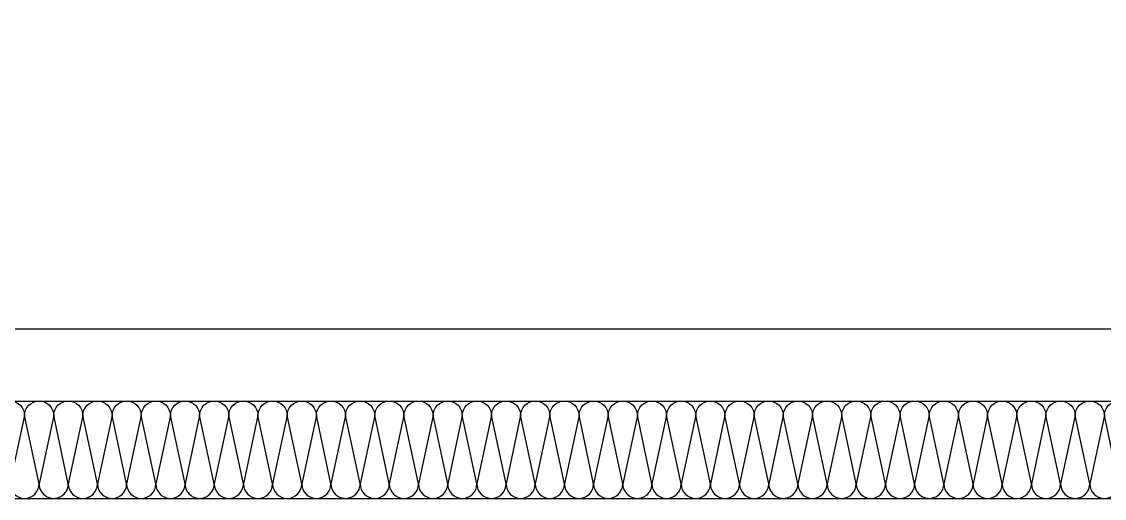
# Model space of a CAD drawing. Header units: millimetres. Extents: x 0 to 420500, y 0 to 297000.
# Drawn here: x 127796 to 129298, y 207318 to 207979 of the extents above; entities that cross this region are included whole.
import ezdxf
from ezdxf.xclip import XClip

# ---------------------------------------------------------------- set-up
doc = ezdxf.new("R2010")
doc.units = ezdxf.units.MM
doc.header["$LTSCALE"] = 5000
doc.header["$XCLIPFRAME"] = 0
doc.layers.add('arch', color=8, linetype='Continuous')
doc.layers.add('TRAY', color=3, linetype='Continuous')

# ---------------------------------------------------------------- blocks, each defined once
blk = doc.blocks.new('*U31')
at = {"color": 0}
for points in [[(-38418.1, 0, -0.414214), (-38433.1, 15), (-38418.1, 85, 1), (-38448.1, 85), (-38433.1, 15, -0.414214), (-38448.1, 0, 0.414214)], [(-38388.1, 0, -0.414214), (-38403.1, 15), (-38388.1, 85, 1), (-38418.1, 85), (-38403.1, 15, -0.414214), (-38418.1, 0, 0.414214)], [(-38358.1, 0, -0.414214), (-38373.1, 15), (-38358.1, 85, 1), (-38388.1, 85), (-38373.1, 15, -0.414214), (-38388.1, 0, 0.414214)], [(-38328.1, 0, -0.414214), (-38343.1, 15), (-38328.1, 85, 1), (-38358.1, 85), (-38343.1, 15, -0.414214), (-38358.1, 0, 0.414214)], [(-38298.1, 0, -0.414214), (-38313.1, 15), (-38298.1, 85, 1), (-38328.1, 85), (-38313.1, 15, -0.414214), (-38328.1, 0, 0.414214)], [(-38268.1, 0, -0.414214), (-38283.1, 15), (-38268.1, 85, 1), (-38298.1, 85), (-38283.1, 15, -0.414214), (-38298.1, 0, 0.414214)], [(-38238.1, 0, -0.414214), (-38253.1, 15), (-38238.1, 85, 1), (-38268.1, 85), (-38253.1, 15, -0.414214), (-38268.1, 0, 0.414214)], [(-38208.1, 0, -0.414214), (-38223.1, 15), (-38208.1, 85, 1), (-38238.1, 85), (-38223.1, 15, -0.414214), (-38238.1, 0, 0.414214)], [(-38178.1, 0, -0.414214), (-38193.1, 15), (-38178.1, 85, 1), (-38208.1, 85), (-38193.1, 15, -0.414214), (-38208.1, 0, 0.414214)], [(-38148.1, 0, -0.414214), (-38163.1, 15), (-38148.1, 85, 1), (-38178.1, 85), (-38163.1, 15, -0.414214), (-38178.1, 0, 0.414214)], [(-38118.1, 0, -0.414214), (-38133.1, 15), (-38118.1, 85, 1), (-38148.1, 85), (-38133.1, 15, -0.414214), (-38148.1, 0, 0.414214)], [(-38088.1, 0, -0.414214), (-38103.1, 15), (-38088.1, 85, 1), (-38118.1, 85), (-38103.1, 15, -0.414214), (-38118.1, 0, 0.414214)], [(-38058.1, 0, -0.414214), (-38073.1, 15), (-38058.1, 85, 1), (-38088.1, 85), (-38073.1, 15, -0.414214), (-38088.1, 0, 0.414214)], [(-38028.1, 0, -0.414214), (-38043.1, 15), (-38028.1, 85, 1), (-38058.1, 85), (-38043.1, 15, -0.414214), (-38058.1, 0, 0.414214)], [(-37998.1, 0, -0.414214), (-38013.1, 15), (-37998.1, 85, 1), (-38028.1, 85), (-38013.1, 15, -0.414214), (-38028.1, 0, 0.414214)], [(-37968.1, 0, -0.414214), (-37983.1, 15), (-37968.1, 85, 1), (-37998.1, 85), (-37983.1, 15, -0.414214), (-37998.1, 0, 0.414214)], [(-37938.1, 0, -0.414214), (-37953.1, 15), (-37938.1, 85, 1), (-37968.1, 85), (-37953.1, 15, -0.414214), (-37968.1, 0, 0.414214)], [(-37908.1, 0, -0.414214), (-37923.1, 15), (-37908.1, 85, 1), (-37938.1, 85), (-37923.1, 15, -0.414214), (-37938.1, 0, 0.414214)], [(-37878.1, 0, -0.414214), (-37893.1, 15), (-37878.1, 85, 1), (-37908.1, 85), (-37893.1, 15, -0.414214), (-37908.1, 0, 0.414214)], [(-37848.1, 0, -0.414214), (-37863.1, 15), (-37848.1, 85, 1), (-37878.1, 85), (-37863.1, 15, -0.414214), (-37878.1, 0, 0.414214)], [(-37818.1, 0, -0.414214), (-37833.1, 15), (-37818.1, 85, 1), (-37848.1, 85), (-37833.1, 15, -0.414214), (-37848.1, 0, 0.414214)], [(-37788.1, 0, -0.414214), (-37803.1, 15), (-37788.1, 85, 1), (-37818.1, 85), (-37803.1, 15, -0.414214), (-37818.1, 0, 0.414214)], [(-37758.1, 0, -0.414214), (-37773.1, 15), (-37758.1, 85, 1), (-37788.1, 85), (-37773.1, 15, -0.414214), (-37788.1, 0, 0.414214)], [(-37728.1, 0, -0.414214), (-37743.1, 15), (-37728.1, 85, 1), (-37758.1, 85), (-37743.1, 15, -0.414214), (-37758.1, 0, 0.414214)], [(-37698.1, 0, -0.414214), (-37713.1, 15), (-37698.1, 85, 1), (-37728.1, 85), (-37713.1, 15, -0.414214), (-37728.1, 0, 0.414214)], [(-37668.1, 0, -0.414214), (-37683.1, 15), (-37668.1, 85, 1), (-37698.1, 85), (-37683.1, 15, -0.414214), (-37698.1, 0, 0.414214)], [(-37638.1, 0, -0.414214), (-37653.1, 15), (-37638.1, 85, 1), (-37668.1, 85), (-37653.1, 15, -0.414214), (-37668.1, 0, 0.414214)], [(-37608.1, 0, -0.414214), (-37623.1, 15), (-37608.1, 85, 1), (-37638.1, 85), (-37623.1, 15, -0.414214), (-37638.1, 0, 0.414214)], [(-37578.1, 0, -0.414214), (-37593.1, 15), (-37578.1, 85, 1), (-37608.1, 85), (-37593.1, 15, -0.414214), (-37608.1, 0, 0.414214)], [(-37548.1, 0, -0.414214), (-37563.1, 15), (-37548.1, 85, 1), (-37578.1, 85), (-37563.1, 15, -0.414214), (-37578.1, 0, 0.414214)], [(-37518.1, 0, -0.414214), (-37533.1, 15), (-37518.1, 85, 1), (-37548.1, 85), (-37533.1, 15, -0.414214), (-37548.1, 0, 0.414214)], [(-37488.1, 0, -0.414214), (-37503.1, 15), (-37488.1, 85, 1), (-37518.1, 85), (-37503.1, 15, -0.414214), (-37518.1, 0, 0.414214)], [(-37458.1, 0, -0.414214), (-37473.1, 15), (-37458.1, 85, 1), (-37488.1, 85), (-37473.1, 15, -0.414214), (-37488.1, 0, 0.414214)], [(-37428.1, 0, -0.414214), (-37443.1, 15), (-37428.1, 85, 1), (-37458.1, 85), (-37443.1, 15, -0.414214), (-37458.1, 0, 0.414214)], [(-37398.1, 0, -0.414214), (-37413.1, 15), (-37398.1, 85, 1), (-37428.1, 85), (-37413.1, 15, -0.414214), (-37428.1, 0, 0.414214)], [(-37368.1, 0, -0.414214), (-37383.1, 15), (-37368.1, 85, 1), (-37398.1, 85), (-37383.1, 15, -0.414214), (-37398.1, 0, 0.414214)], [(-37338.1, 0, -0.414214), (-37353.1, 15), (-37338.1, 85, 1), (-37368.1, 85), (-37353.1, 15, -0.414214), (-37368.1, 0, 0.414214)], [(-37308.1, 0, -0.414214), (-37323.1, 15), (-37308.1, 85, 1), (-37338.1, 85), (-37323.1, 15, -0.414214), (-37338.1, 0, 0.414214)]]:
    blk.add_lwpolyline(points, format="xyb", dxfattribs=at)
blk = doc.blocks.new('XR-PLAN', base_point=(461, 408.4))
at = {"layer": 'arch'}
for p, q in [((41200, 42600), (48900, 42600)), ((41065, 42465), (48900, 42465))]:
    blk.add_line(p, q, dxfattribs=at)
blk.add_lwpolyline([(57945, 86100), (41300, 86100), (41300, 42700), (48610, 42700)], dxfattribs=at)
at = {"layer": 'arch', "xscale": 1.35, "yscale": 1.35, "zscale": 1.35, "rotation": 180}
blk.add_blockref('*U31', (-3855.5, 42600), dxfattribs=at)
blk = doc.blocks.new('XR-배치도', base_point=(461, 408.4))
ref = blk.add_blockref('XR-PLAN', (281310.6, 275110.5), dxfattribs=dict(rotation=47.15620461600879))
XClip(ref).set_block_clipping_path([(10268.6550578449, 25854.0591988688), (121697.9567652801, 114201.9318804346)])

msp = doc.modelspace()

# ---------------------------------------------------------------- block references
at = {"layer": 'TRAY'}
ref = msp.add_blockref('XR-배치도', (-310662.8, 184385.1), dxfattribs=dict(at, rotation=312.8437953840571))
XClip(ref).set_block_clipping_path([(355016.7243769546, 126994.5435289501), (152650.6807000034, 314675.0815890764), (386231.3503509208, 566532.8207304992), (588597.394027872, 378852.2826703729)])

doc.saveas('drawing.dxf')
